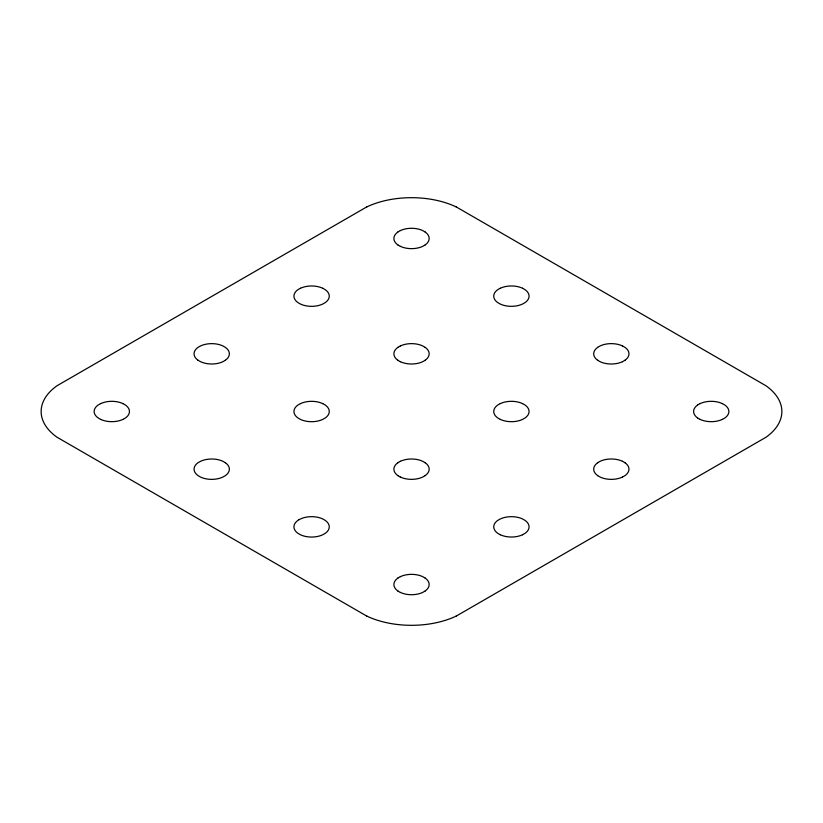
<?xml version="1.0" encoding="UTF-8"?>
<svg xmlns="http://www.w3.org/2000/svg" width="823" height="823" viewBox="0 0 823 823"><rect width="100%" height="100%" fill="white"/><g stroke="black" fill="none" stroke-linecap="round" stroke-linejoin="round"><path stroke-width="1.23" d="M397.797 232.024L400.348 230.553M225.399 360.258L222.848 361.729A17.633 10.174 0 0 1 200.586 361.709L197.993 360.258M425.203 244.904L422.652 246.375A17.633 10.174 0 0 1 400.389 246.355M397.807 347.388L400.359 345.907M425.203 360.258L422.652 361.729A17.633 10.174 0 0 1 400.389 361.709M397.797 462.742L400.359 461.271M597.601 347.388L600.162 345.907A17.633 10.174 0 0 1 622.476 345.938M425.203 475.612L422.641 477.083A17.633 10.174 0 0 1 400.389 477.062M625.007 360.258L622.455 361.729M397.797 578.096L400.359 576.625M597.611 462.742L600.162 461.271A17.633 10.185 0 0 1 622.476 461.291M697.503 405.06L700.064 403.589M425.203 590.965L422.652 592.447A17.633 10.174 0 0 1 400.389 592.426M366.914 206.83L56.993 385.761A70.521 40.718 0 0 0 57.024 437.229L366.914 616.17M300.457 288.235L297.895 289.706A17.633 10.185 0 0 0 297.926 302.586L300.457 304.057A17.633 10.185 0 0 0 322.739 304.047L325.301 302.576A17.633 10.185 0 0 0 325.291 289.706L322.75 288.235M100.643 403.589L98.091 405.06A17.633 10.174 0 0 0 98.153 417.93L100.643 419.411M122.936 419.411L125.497 417.93A17.633 10.174 0 0 0 125.487 405.07L122.936 403.589M500.261 288.235L497.699 289.706A17.633 10.174 0 0 0 497.709 302.576L500.261 304.047A17.633 10.174 0 0 0 522.574 304.026L525.105 302.576A17.633 10.174 0 0 0 525.095 289.717L522.543 288.235M300.446 403.589L297.895 405.06A17.633 10.185 0 0 0 297.926 417.94L300.446 419.411A17.633 10.185 0 0 0 322.739 419.401L325.301 417.93A17.633 10.174 0 0 0 325.291 405.07L322.739 403.589M500.261 403.589L497.709 405.06A17.633 10.185 0 0 0 497.709 417.93L500.261 419.411M722.357 419.411L724.909 417.94A17.633 10.174 0 0 0 724.898 405.07L722.357 403.589M622.455 477.083L625.007 475.612A17.633 10.185 0 0 0 624.996 462.742M522.554 534.765L525.105 533.294A17.633 10.174 0 0 0 525.095 520.424L522.554 518.943A17.633 10.174 0 0 0 500.291 518.963L497.699 520.424A17.633 10.185 0 0 0 497.709 533.283L500.261 534.765M456.086 616.17L766.007 437.239A70.521 40.718 0 0 0 765.976 385.771L456.086 206.83M622.455 345.917L625.007 347.388A17.633 10.174 0 0 1 624.996 360.258M400.359 246.375L397.807 244.904M700.064 419.411L697.513 417.94M522.554 403.589L525.105 405.06A17.633 10.185 0 0 1 525.095 417.93L522.554 419.411A17.633 10.185 0 0 1 500.291 419.391M622.455 461.271L625.007 462.742M400.359 361.729L397.797 360.258M400.348 477.083L397.797 475.612M400.359 592.447L397.797 590.976M425.203 232.035L422.652 230.553A17.633 10.174 0 0 0 400.389 230.574M597.611 360.258L600.162 361.729A17.633 10.174 0 0 0 622.466 361.709M425.203 347.388L422.652 345.907A17.633 10.174 0 0 0 400.389 345.927M597.611 475.612L600.162 477.083A17.633 10.185 0 0 0 622.476 477.062M425.203 462.742L422.641 461.271A17.633 10.174 0 0 0 400.389 461.291M425.203 578.096L422.652 576.625A17.633 10.174 0 0 0 400.389 576.645M225.399 462.742L222.838 461.271A17.633 10.174 0 0 0 200.586 461.291L197.993 462.742A17.633 10.174 0 0 0 198.055 475.601L200.545 477.093A17.633 10.174 0 0 0 222.868 477.062L225.399 475.612A17.633 10.174 0 0 0 225.389 462.742M456.055 616.16A70.521 40.718 0 0 1 366.945 616.16M366.945 206.84A70.521 40.718 0 0 1 456.055 206.84M425.193 578.106A17.633 10.174 0 0 1 425.193 590.965M397.859 590.965A17.633 10.174 0 0 1 397.859 578.106M522.564 534.744A17.633 10.174 0 0 1 500.291 534.744M597.663 475.612A17.633 10.185 0 0 1 597.663 462.742M722.368 419.391A17.633 10.174 0 0 1 700.095 419.391M697.575 417.93A17.633 10.174 0 0 1 697.565 405.07M700.095 403.609A17.633 10.174 0 0 1 722.378 403.609M425.193 462.742A17.633 10.174 0 0 1 425.193 475.612M397.859 475.601A17.633 10.174 0 0 1 397.859 462.742M300.457 403.62A17.633 10.185 0 0 1 322.739 403.62M500.291 403.609A17.633 10.185 0 0 1 522.574 403.609M425.193 347.388A17.633 10.174 0 0 1 425.193 360.248M397.859 360.248A17.633 10.174 0 0 1 397.869 347.388M597.673 360.258A17.633 10.174 0 0 1 597.663 347.388M500.291 288.256A17.633 10.174 0 0 1 522.574 288.256M225.389 360.248A17.633 10.174 0 0 0 225.389 347.388L222.848 345.917A17.633 10.174 0 0 0 200.586 345.927L197.993 347.388A17.633 10.174 0 0 0 198.055 360.258M122.956 419.391A17.633 10.174 0 0 1 100.684 419.391M100.684 403.609A17.633 10.174 0 0 1 122.966 403.609M425.193 232.035A17.633 10.174 0 0 1 425.193 244.894M397.859 244.904A17.633 10.174 0 0 1 397.859 232.035M300.457 288.266A17.633 10.185 0 0 1 322.739 288.266M299.109 519.642L297.895 520.424A17.633 10.185 0 0 0 297.926 533.304L300.446 534.765A17.633 10.185 0 0 0 322.739 534.765L325.301 533.294A17.633 10.185 0 0 0 325.291 520.424L322.75 518.943A17.633 10.185 0 0 0 300.457 518.974L299.109 519.642"/></g></svg>
